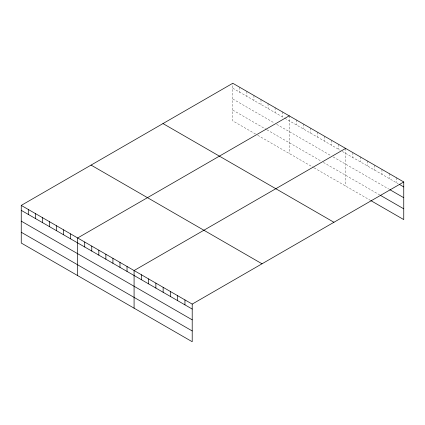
<?xml version="1.0" encoding="UTF-8"?>
<svg xmlns="http://www.w3.org/2000/svg" width="425" height="425" viewBox="0 0 425 425"><rect width="100%" height="100%" fill="white"/><g stroke="black" fill="none" stroke-linecap="round" stroke-linejoin="round"><path stroke-width="0.32" stroke-dasharray="2.12 1.59" d="M232.794 88.219L284.325 117.969M284.867 118.283L340.202 150.227M342.369 151.481L398.161 183.69M232.794 99.004L274.561 123.117M276.733 124.371L330.979 155.688M333.147 156.942L388.657 188.992M232.794 110.112L266.427 129.529M266.969 129.843L321.215 161.165M323.382 162.414L379.716 194.942M255.574 134.05L232.794 120.897L232.794 83.268M257.747 135.304L313.618 167.562M314.16 167.875L370.217 200.239M396.483 177.772L396.483 182.723M389.22 173.581L389.22 178.532M381.953 169.384L381.953 174.335M374.685 165.192L374.685 170.138M367.423 160.995L367.423 165.947M360.156 156.798L360.156 161.75M352.888 152.607L352.888 157.558M345.626 148.41L345.626 186.044M338.571 144.341L338.571 149.292M331.521 140.266L331.521 145.217M324.466 136.197L324.466 141.148M317.417 132.127L317.417 137.073M310.367 128.053L310.367 133.004M303.312 123.983L303.312 128.934M296.262 119.908L296.262 124.86M289.207 115.839L289.207 153.468M282.158 111.77L282.158 116.716M275.103 107.695L275.103 112.646M268.053 103.626L268.053 108.577M260.998 99.551L260.998 104.502M253.948 95.482L253.948 100.433M246.898 91.412L246.898 96.363M239.843 87.338L239.843 92.289"/><path stroke-width="0.64" d="M403.75 181.969L192.206 304.103L192.206 341.732L21.25 243.031L21.25 205.403L232.794 83.268L403.75 181.969L403.75 219.597L370.775 200.563M289.207 115.839L77.663 237.973L77.663 275.602M345.626 148.41L134.082 270.544L134.082 308.173M399.277 184.338L403.75 186.92M389.778 189.635L403.75 197.705M380.274 195.261L403.75 208.813M162.982 123.569L333.938 222.275M91.062 165.097L262.018 263.798M21.25 205.403L192.206 304.103M21.25 210.348L192.206 309.055M21.25 221.133L192.206 319.839M21.25 232.247L192.206 330.947M184.944 299.907L184.944 304.858M177.677 295.71L177.677 300.661M170.409 291.518L170.409 296.469M163.147 287.321L163.147 292.272M155.879 283.13L155.879 288.081M148.612 278.933L148.612 283.884M141.35 274.736L141.35 279.687M127.032 266.47L127.032 271.421M119.978 262.4L119.978 267.352M112.928 258.331L112.928 263.282M105.873 254.256L105.873 259.207M98.823 250.187L98.823 255.138M91.768 246.112L91.768 251.063M84.718 242.043L84.718 246.994M70.614 233.899L70.614 238.85M63.564 229.829L63.564 234.781M56.509 225.76L56.509 230.706M49.459 221.685L49.459 226.637M42.404 217.616L42.404 222.567M35.355 213.541L35.355 218.492M28.3 209.472L28.3 214.423"/></g></svg>
